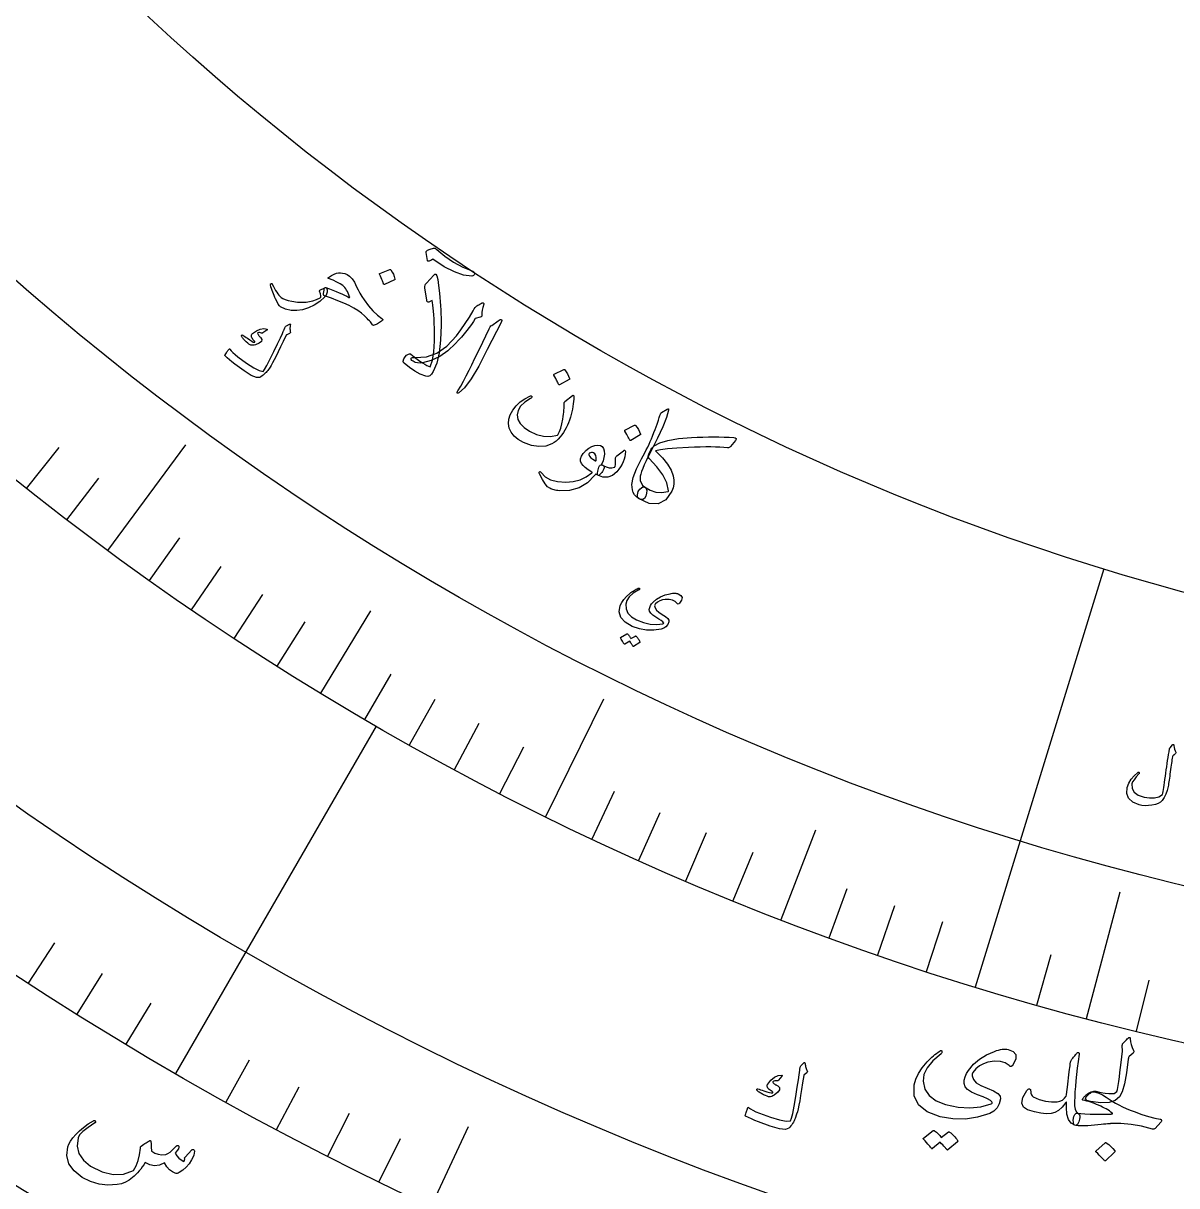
# Model space of a CAD drawing. Header units: millimetres. Extents: x -62 to 62, y -62 to 70.
# Drawn here: x -30.65 to -11.04, y -50.5 to -30.73 of the extents above; entities that cross this region are included whole.
import ezdxf

# ---------------------------------------------------------------- set-up
doc = ezdxf.new("R2010")
doc.units = ezdxf.units.MM
for name, color, linetype in [('CUT_OUTER', 1, 'Continuous'), ('ENGRAVE', 7, 'Continuous'), ('ENGRAVE_FINE', 8, 'Continuous'), ('TEXT', 5, 'Continuous')]:
    doc.layers.add(name, color=color, linetype=linetype)

msp = doc.modelspace()

# ---------------------------------------------------------------- linework, layer by layer
at = {"layer": 'CUT_OUTER'}
msp.add_arc((0.0001, -0.0001), 61.9999, 178.792518, 0.351695, dxfattribs=at)
at = {"layer": 'ENGRAVE'}
for points in [[(-29.2104, -39.7021), (-27.8877, -37.9042)], [(-14.4625, -47.1205), (-12.2795, -40.008)], [(-25.5925, -42.1251), (-24.7427, -40.7263)], [(-21.7685, -44.2226), (-20.7828, -42.22)], [(-28.055, -48.5927), (-24.645, -42.6864)], [(-17.7683, -45.976), (-17.1782, -44.4492)], [(-12.5748, -47.659), (-12.0054, -45.5008)], [(-23.7131, -50.8529), (-23.079, -49.4931)]]:
    msp.add_lwpolyline(points, dxfattribs=at)
for radius in [60.76, 60.76, 59.1325, 56.11, 56.11, 53.723, 49.29, 49.29, 46.686, 41.85, 41.85]:
    msp.add_circle((0, 0), radius, dxfattribs=at)
at = {"layer": 'ENGRAVE_FINE'}
for points in [[(-30.5936, -38.6463), (-30.0394, -37.9463)], [(-29.9068, -39.1802), (-29.3651, -38.4705)], [(-28.5047, -40.2118), (-27.9884, -39.4834)], [(-27.7898, -40.7091), (-27.2865, -39.9717)], [(-27.066, -41.1939), (-26.5758, -40.4477)], [(-26.3335, -41.6659), (-25.8565, -40.9112)], [(-24.8433, -42.5713), (-24.3933, -41.8002)], [(-24.086, -43.0043), (-23.6497, -42.2253)], [(-23.321, -43.4239), (-22.8986, -42.6374)], [(-22.5484, -43.8301), (-22.14, -43.0362)], [(-20.9816, -44.6013), (-20.6015, -43.7934)], [(-20.1878, -44.9662), (-19.8222, -44.1517)], [(-19.3875, -45.317), (-19.0364, -44.4961)], [(-18.5809, -45.6536), (-18.2444, -44.8267)], [(-16.9499, -46.284), (-16.6428, -45.4456)], [(-16.1259, -46.5775), (-15.8338, -45.7338)], [(-15.2967, -46.8563), (-15.0196, -46.0076)], [(-30.5597, -47.0578), (-30.114, -46.3714)], [(-13.4193, -47.4281), (-13.1762, -46.5691)], [(-29.7338, -47.584), (-29.3001, -46.8899)], [(-11.7263, -47.8748), (-11.5139, -47.0077)], [(-28.8988, -48.0957), (-28.4773, -47.3942)], [(-27.2027, -49.0749), (-26.8059, -48.3591)], [(-26.342, -49.5422), (-25.9578, -48.8196)], [(-25.4734, -49.9944), (-25.1019, -49.2652)], [(-24.597, -50.4313), (-24.2382, -49.6958)]]:
    msp.add_lwpolyline(points, dxfattribs=at)
at = {"layer": 'TEXT'}
for points in [[(-23.0068, -34.9526), (-22.9919, -34.9603), (-22.9823, -34.9706), (-22.9779, -34.9833), (-22.9788, -34.9986), (-22.9843, -35.0131), (-22.9934, -35.0236), (-23.0063, -35.03), (-23.0229, -35.0325), (-23.1636, -35.0156), (-23.3213, -34.9627), (-23.4958, -34.8734), (-23.6866, -34.7474), (-23.7048, -34.7579), (-23.7218, -34.7666), (-23.7377, -34.7736), (-23.7524, -34.7788), (-23.7637, -34.7813), (-23.7722, -34.7806), (-23.7778, -34.7767), (-23.7807, -34.7696), (-23.8028, -34.6323), (-23.7982, -34.6137), (-23.7753, -34.5951), (-23.7342, -34.5762), (-23.6748, -34.5571), (-23.6617, -34.5565), (-23.6484, -34.5599), (-23.6347, -34.5673), (-23.6207, -34.5788), (-23.4833, -34.6975), (-23.335, -34.7994), (-23.1761, -34.8845), (-23.0068, -34.9526)], [(-24.5448, -35.7862), (-24.5607, -35.7993), (-24.5771, -35.8118), (-24.594, -35.8236), (-24.6113, -35.8348), (-24.6293, -35.8451), (-24.6478, -35.8543), (-24.6669, -35.8625), (-24.6865, -35.8697), (-24.6934, -35.8712), (-24.6997, -35.8702), (-24.7056, -35.8667), (-24.711, -35.8605), (-24.7219, -35.8465), (-24.7347, -35.8308), (-24.7492, -35.8136), (-24.7656, -35.7948), (-24.7838, -35.7746), (-24.8042, -35.7533), (-24.8266, -35.7309), (-24.8511, -35.7073), (-24.9011, -35.6635), (-24.961, -35.6203), (-25.0308, -35.5777), (-25.1106, -35.5356), (-25.2002, -35.4938), (-25.2999, -35.452), (-25.4096, -35.4102), (-25.5293, -35.3682), (-25.5388, -35.3624), (-25.5441, -35.349), (-25.5452, -35.328), (-25.5421, -35.2993), (-25.5368, -35.2719), (-25.5321, -35.2514), (-25.528, -35.2381), (-25.5244, -35.2318), (-25.5197, -35.2293), (-25.5152, -35.2281), (-25.5109, -35.2279), (-25.5068, -35.229), (-25.4451, -35.2524), (-25.387, -35.275), (-25.3323, -35.2967), (-25.2812, -35.3176), (-25.2337, -35.3379), (-25.1901, -35.3579), (-25.1502, -35.3775), (-25.1141, -35.3967), (-25.1064, -35.3999), (-25.1016, -35.3991), (-25.0998, -35.3943), (-25.101, -35.3855), (-25.1124, -35.3531), (-25.1247, -35.3232), (-25.1379, -35.2957), (-25.152, -35.2706), (-25.1671, -35.2478), (-25.1833, -35.2272), (-25.2006, -35.209), (-25.2191, -35.1929), (-25.2619, -35.1636), (-25.3163, -35.1341), (-25.3821, -35.1042), (-25.4594, -35.074), (-25.4627, -35.0735), (-25.4653, -35.0723), (-25.467, -35.0704), (-25.4679, -35.0678), (-25.4679, -35.065), (-25.4672, -35.0625), (-25.4657, -35.0602), (-25.4634, -35.0581), (-25.4101, -35.0254), (-25.3635, -35.0008), (-25.3235, -34.9844), (-25.2901, -34.9762), (-25.2589, -34.9758), (-25.2241, -34.9811), (-25.1858, -34.9922), (-25.1439, -35.0091), (-25.1011, -35.0367), (-25.0603, -35.0799), (-25.0213, -35.1388), (-24.9841, -35.2135), (-24.9578, -35.2696), (-24.9278, -35.326), (-24.894, -35.3827), (-24.8565, -35.4397), (-24.7819, -35.5378), (-24.7062, -35.6232), (-24.6296, -35.6959), (-24.552, -35.7558), (-24.5425, -35.7639), (-24.5381, -35.7717), (-24.5389, -35.7791), (-24.5448, -35.7862)], [(-24.4175, -34.9216), (-24.4139, -34.9209), (-24.41, -34.9217), (-24.4059, -34.9239), (-24.4016, -34.9276), (-24.3781, -34.9641), (-24.3586, -35.0023), (-24.3431, -35.0422), (-24.3315, -35.0838), (-24.3313, -35.0891), (-24.3325, -35.0934), (-24.3352, -35.0966), (-24.3394, -35.0988), (-24.5105, -35.1742), (-24.5157, -35.1753), (-24.52, -35.1734), (-24.5236, -35.1685), (-24.5263, -35.1606), (-24.5287, -35.1538), (-24.5327, -35.1434), (-24.5382, -35.1293), (-24.5453, -35.1116), (-24.5541, -35.09), (-24.5649, -35.0645), (-24.5776, -35.035), (-24.5923, -35.0016), (-24.5939, -34.9967), (-24.5938, -34.9929), (-24.592, -34.9903), (-24.5885, -34.9889)], [(-25.5214, -35.2313), (-25.511, -35.229), (-25.5022, -35.2316), (-25.495, -35.2393), (-25.4895, -35.2519), (-25.485, -35.2692), (-25.483, -35.287), (-25.4836, -35.3052), (-25.4868, -35.3238), (-25.4919, -35.3412), (-25.4996, -35.3578), (-25.51, -35.3735), (-25.5229, -35.3883), (-25.6103, -35.4646), (-25.7023, -35.5262), (-25.7989, -35.5731), (-25.9002, -35.6051), (-26.0014, -35.6205), (-26.0978, -35.6175), (-26.1892, -35.5962), (-26.2755, -35.5565), (-26.2934, -35.5408), (-26.3135, -35.5133), (-26.3359, -35.474), (-26.3604, -35.423), (-26.3728, -35.3949), (-26.3847, -35.3662), (-26.3962, -35.3368), (-26.4071, -35.3069), (-26.4177, -35.2765), (-26.4282, -35.2459), (-26.4384, -35.215), (-26.4484, -35.184), (-26.4497, -35.1773), (-26.4484, -35.1716), (-26.4445, -35.1668), (-26.438, -35.163), (-26.4307, -35.1611), (-26.4245, -35.1619), (-26.4194, -35.1656), (-26.4154, -35.172), (-26.3966, -35.211), (-26.3779, -35.2468), (-26.3593, -35.2795), (-26.3409, -35.3092), (-26.3224, -35.3359), (-26.3037, -35.3598), (-26.2847, -35.3809), (-26.2655, -35.3992), (-26.2368, -35.4171), (-26.1972, -35.4335), (-26.1469, -35.4483), (-26.0859, -35.4615), (-26.0527, -35.4674), (-26.0203, -35.4722), (-25.9888, -35.4758), (-25.9582, -35.4783), (-25.9283, -35.4796), (-25.8991, -35.4796), (-25.8706, -35.4782), (-25.8428, -35.4755), (-25.7861, -35.4664), (-25.7275, -35.4515), (-25.6671, -35.4308), (-25.6049, -35.4042), (-25.5918, -35.3905), (-25.5891, -35.3671), (-25.5966, -35.3339), (-25.6143, -35.2911), (-25.6165, -35.2853), (-25.6164, -35.2805), (-25.6141, -35.2766), (-25.6096, -35.2738)], [(-24.0632, -36.3614), (-24.0061, -36.4067), (-23.9535, -36.4466), (-23.9056, -36.4809), (-23.8623, -36.5098), (-23.8236, -36.5334), (-23.7895, -36.552), (-23.76, -36.5654), (-23.7351, -36.5739), (-23.6957, -36.4646), (-23.6705, -36.319), (-23.6591, -36.1374), (-23.661, -35.9198), (-23.6639, -35.8382), (-23.6672, -35.7631), (-23.671, -35.6945), (-23.6751, -35.6322), (-23.6797, -35.5766), (-23.685, -35.5276), (-23.6909, -35.4852), (-23.6975, -35.4495), (-23.7537, -35.4776), (-23.7683, -35.4757), (-23.7792, -35.4693), (-23.7866, -35.4584), (-23.7902, -35.443), (-23.8216, -35.2345), (-23.8221, -35.2118), (-23.818, -35.1906), (-23.8094, -35.171), (-23.7961, -35.1528), (-23.67, -35.0176), (-23.6605, -35.0084), (-23.6521, -35.0031), (-23.6447, -35.0014), (-23.6382, -35.0036), (-23.6206, -35.0318), (-23.6042, -35.0942), (-23.5891, -35.1908), (-23.575, -35.3217), (-23.5681, -35.3953), (-23.5622, -35.4674), (-23.5571, -35.5381), (-23.553, -35.6074), (-23.5498, -35.6752), (-23.5475, -35.7415), (-23.5462, -35.8064), (-23.5459, -35.8698), (-23.5547, -36.122), (-23.5797, -36.3374), (-23.6215, -36.5157), (-23.6805, -36.6568), (-23.7103, -36.7002), (-23.7411, -36.7282), (-23.7731, -36.7408), (-23.8062, -36.738), (-23.9017, -36.6995), (-23.995, -36.6488), (-24.0862, -36.5862), (-24.1752, -36.5114), (-24.1831, -36.5041), (-24.1885, -36.4969), (-24.1914, -36.4898), (-24.1918, -36.4827), (-24.1792, -36.439), (-24.1593, -36.4041), (-24.1324, -36.378), (-24.0983, -36.3608), (-24.086, -36.3571), (-24.0761, -36.356), (-24.0685, -36.3574), (-24.0632, -36.3614)], [(-23.8618, -36.5089), (-23.9047, -36.514), (-23.9459, -36.511), (-23.9853, -36.5), (-24.023, -36.481), (-24.0424, -36.4667), (-24.0546, -36.4539), (-24.0596, -36.4427), (-24.0574, -36.4332), (-24.0482, -36.4251), (-24.0335, -36.42), (-24.0132, -36.418), (-23.9873, -36.419), (-23.7972, -36.4073), (-23.6171, -36.3419), (-23.447, -36.2231), (-23.2868, -36.0511), (-23.2086, -35.948), (-23.1352, -35.8421), (-23.0665, -35.7336), (-23.0024, -35.6223), (-22.9839, -35.59), (-22.9675, -35.5654), (-22.9534, -35.5485), (-22.9414, -35.5392), (-22.9222, -35.529), (-22.9053, -35.52), (-22.8905, -35.512), (-22.878, -35.5051), (-22.8676, -35.4993), (-22.8592, -35.4947), (-22.8528, -35.4914), (-22.8483, -35.4892), (-22.8411, -35.4875), (-22.8349, -35.4873), (-22.8297, -35.4886), (-22.8255, -35.4915), (-22.8214, -35.497), (-22.8191, -35.5024), (-22.8185, -35.5076), (-22.8196, -35.5127), (-22.8367, -35.5677), (-22.848, -35.6137), (-22.8534, -35.6506), (-22.8529, -35.6784), (-22.852, -35.6987), (-22.8571, -35.7144), (-22.8681, -35.7258), (-22.8852, -35.7326), (-22.9666, -35.7528), (-22.9981, -35.8037), (-23.0328, -35.8553), (-23.0704, -35.9076), (-23.1112, -35.9606), (-23.155, -36.0145), (-23.2017, -36.0694), (-23.2515, -36.1253), (-23.3044, -36.1822), (-23.4346, -36.3032), (-23.5709, -36.3981), (-23.7133, -36.4667), (-23.8618, -36.5089)], [(-22.5777, -35.7962), (-22.5404, -35.7738), (-22.5198, -35.7706), (-22.5158, -35.7867), (-22.5286, -35.8221), (-22.7621, -36.2831), (-22.9056, -36.5658), (-23.0341, -36.783), (-23.1478, -36.9344), (-23.2469, -37.0201), (-23.2583, -37.025), (-23.2665, -37.0264), (-23.2715, -37.0241), (-23.2734, -37.0183), (-23.2732, -37.0111), (-23.2712, -37.003), (-23.2673, -36.9938), (-23.2615, -36.9836), (-23.2131, -36.9066), (-23.1653, -36.8227), (-23.1181, -36.7319), (-23.0715, -36.6342), (-23.0589, -36.609), (-23.0254, -36.5404), (-22.9711, -36.4285), (-22.8958, -36.2733), (-22.7312, -35.9277), (-22.7213, -35.9101), (-22.7105, -35.8949), (-22.6987, -35.8821), (-22.6861, -35.8717)], [(-26.1096, -35.8667), (-26.1122, -35.8833), (-26.114, -35.8996), (-26.1151, -35.9154), (-26.1155, -35.9308), (-26.115, -35.9458), (-26.1136, -35.9605), (-26.1114, -35.9748), (-26.1083, -35.9888), (-26.108, -35.9955), (-26.1106, -36.0014), (-26.1159, -36.0063), (-26.1239, -36.0103), (-26.1686, -36.0297), (-26.1733, -36.032), (-26.1769, -36.0341), (-26.1796, -36.036), (-26.1813, -36.0378), (-26.2297, -36.143), (-26.2738, -36.2377), (-26.3139, -36.3219), (-26.35, -36.3954), (-26.3819, -36.4583), (-26.4099, -36.5104), (-26.4339, -36.5516), (-26.4539, -36.582), (-26.4941, -36.6376), (-26.5079, -36.6545), (-26.5225, -36.6708), (-26.5381, -36.6866), (-26.5545, -36.7019), (-26.5719, -36.7166), (-26.5904, -36.7306), (-26.6099, -36.7439), (-26.6305, -36.7566), (-26.6843, -36.7586), (-26.7731, -36.7218), (-26.8967, -36.646), (-27.0547, -36.5309), (-27.1025, -36.4929), (-27.1458, -36.4563), (-27.1845, -36.4214), (-27.2186, -36.388), (-27.221, -36.3839), (-27.2218, -36.3799), (-27.2211, -36.376), (-27.2189, -36.372), (-27.2071, -36.3541), (-27.1962, -36.3379), (-27.1863, -36.3233), (-27.1773, -36.3105), (-27.1691, -36.2992), (-27.1617, -36.2894), (-27.155, -36.2809), (-27.1491, -36.2739), (-27.1455, -36.2702), (-27.1423, -36.269), (-27.1394, -36.2703), (-27.137, -36.2742), (-27.1166, -36.3018), (-27.0871, -36.3329), (-27.0483, -36.3675), (-27.0004, -36.4057), (-26.8532, -36.5143), (-26.7326, -36.5919), (-26.639, -36.6388), (-26.5726, -36.6551), (-26.5476, -36.6206), (-26.5092, -36.5528), (-26.4572, -36.4518), (-26.3915, -36.3177), (-26.3266, -36.1828), (-26.2778, -36.0806), (-26.2451, -36.011), (-26.2287, -35.9739), (-26.2244, -35.9636), (-26.2205, -35.9539), (-26.2168, -35.9449), (-26.2134, -35.9366), (-26.2103, -35.929), (-26.2075, -35.9222), (-26.2052, -35.9162), (-26.2032, -35.911), (-26.1983, -35.9002), (-26.1921, -35.891), (-26.1844, -35.8835), (-26.1754, -35.8776), (-26.123, -35.85), (-26.1191, -35.8484), (-26.1159, -35.8478), (-26.1132, -35.8484), (-26.1111, -35.85), (-26.1095, -35.8534), (-26.1088, -35.8573), (-26.1088, -35.8617), (-26.1096, -35.8667)], [(-26.5053, -35.9378), (-26.5034, -35.9396), (-26.5022, -35.9418), (-26.5017, -35.9443), (-26.5019, -35.9472), (-26.5028, -35.9493), (-26.5041, -35.9513), (-26.5057, -35.9532), (-26.5077, -35.9551), (-26.5752, -35.9975), (-26.5825, -36.0015), (-26.5889, -36.0039), (-26.5945, -36.0048), (-26.5991, -36.0042), (-26.6161, -35.9979), (-26.6319, -35.9943), (-26.6465, -35.9936), (-26.6601, -35.9957), (-26.6646, -35.9986), (-26.6657, -36.0045), (-26.6635, -36.0134), (-26.6578, -36.0253), (-26.6531, -36.0321), (-26.6482, -36.0389), (-26.6429, -36.0457), (-26.6374, -36.0525), (-26.6314, -36.0594), (-26.625, -36.0665), (-26.6181, -36.0736), (-26.6108, -36.0808), (-26.5912, -36.1137), (-26.6001, -36.1448), (-26.6376, -36.1743), (-26.7036, -36.202), (-26.7267, -36.2077), (-26.7471, -36.2104), (-26.7648, -36.21), (-26.7798, -36.2066), (-26.7942, -36.2), (-26.8122, -36.1883), (-26.8339, -36.1715), (-26.8591, -36.1496), (-26.8718, -36.1381), (-26.8834, -36.1267), (-26.894, -36.1155), (-26.9036, -36.1043), (-26.9124, -36.0934), (-26.9204, -36.083), (-26.9277, -36.0732), (-26.9344, -36.0639), (-26.9375, -36.0568), (-26.9388, -36.0505), (-26.9382, -36.045), (-26.9358, -36.0401), (-26.9318, -36.0362), (-26.9273, -36.0346), (-26.9224, -36.0353), (-26.917, -36.0384), (-26.9007, -36.0489), (-26.8824, -36.0612), (-26.862, -36.0751), (-26.8397, -36.0908), (-26.798, -36.1199), (-26.7643, -36.1411), (-26.7386, -36.1543), (-26.7209, -36.1597), (-26.7181, -36.1597), (-26.7158, -36.1587), (-26.714, -36.1566), (-26.7128, -36.1535), (-26.7126, -36.1511), (-26.7133, -36.1483), (-26.715, -36.145), (-26.7176, -36.1412), (-26.7442, -36.1093), (-26.7549, -36.0953), (-26.7627, -36.0817), (-26.7678, -36.0683), (-26.77, -36.0553), (-26.7701, -36.0419), (-26.7674, -36.0302), (-26.7618, -36.0202), (-26.7533, -36.0119), (-26.6858, -35.9635), (-26.622, -35.935), (-26.5618, -35.9264), (-26.5053, -35.9378)], [(-21.4622, -36.622), (-21.4587, -36.621), (-21.4548, -36.6215), (-21.4505, -36.6234), (-21.4459, -36.6267), (-21.4197, -36.6612), (-21.3974, -36.6976), (-21.3788, -36.7361), (-21.3641, -36.7765), (-21.3634, -36.7818), (-21.3643, -36.7861), (-21.3667, -36.7896), (-21.3707, -36.7921), (-21.5349, -36.8812), (-21.54, -36.8826), (-21.5445, -36.8811), (-21.5484, -36.8765), (-21.5518, -36.8689), (-21.5547, -36.8623), (-21.5594, -36.8523), (-21.566, -36.8387), (-21.5744, -36.8216), (-21.5849, -36.8008), (-21.5976, -36.7763), (-21.6126, -36.748), (-21.6298, -36.716), (-21.6317, -36.7112), (-21.6319, -36.7074), (-21.6303, -36.7047), (-21.6269, -36.703)], [(-21.2899, -37.0861), (-21.2925, -37.1255), (-21.2963, -37.166), (-21.3013, -37.2076), (-21.3074, -37.2503), (-21.3152, -37.2943), (-21.3249, -37.3395), (-21.3365, -37.3861), (-21.35, -37.434), (-21.3648, -37.4809), (-21.3815, -37.5263), (-21.4001, -37.5702), (-21.4204, -37.6126), (-21.4427, -37.6536), (-21.467, -37.6933), (-21.4933, -37.7318), (-21.5216, -37.7689), (-21.5545, -37.806), (-21.5889, -37.8381), (-21.6247, -37.8651), (-21.6619, -37.8871), (-21.7676, -37.925), (-21.8835, -37.9336), (-22.0093, -37.9128), (-22.1449, -37.8625), (-22.235, -37.8125), (-22.306, -37.755), (-22.3577, -37.6901), (-22.3901, -37.6178), (-22.4019, -37.5427), (-22.3955, -37.4667), (-22.3709, -37.3899), (-22.3283, -37.3123), (-22.27, -37.238), (-22.202, -37.1737), (-22.1246, -37.1194), (-22.0377, -37.0749), (-22.0258, -37.0709), (-22.0163, -37.0705), (-22.0091, -37.0735), (-22.0043, -37.08), (-22.0017, -37.0892), (-22.0047, -37.0981), (-22.0133, -37.1067), (-22.0275, -37.1151), (-22.1253, -37.1781), (-22.1954, -37.2456), (-22.2377, -37.3177), (-22.2522, -37.3944), (-22.2399, -37.4701), (-22.2015, -37.5417), (-22.1368, -37.6091), (-22.0458, -37.6722), (-21.9241, -37.7282), (-21.8039, -37.7576), (-21.6855, -37.7606), (-21.5689, -37.7371), (-21.5659, -37.7356), (-21.5627, -37.7327), (-21.5594, -37.7284), (-21.5558, -37.7227), (-21.5324, -37.6755), (-21.5116, -37.6168), (-21.4936, -37.5465), (-21.4783, -37.4647), (-21.472, -37.4227), (-21.4665, -37.3833), (-21.462, -37.3467), (-21.4584, -37.3126), (-21.4559, -37.2813), (-21.4546, -37.2527), (-21.4546, -37.2269), (-21.4559, -37.2038), (-21.456, -37.1921), (-21.4543, -37.1823), (-21.4507, -37.1745), (-21.4452, -37.1687), (-21.3137, -37.0652), (-21.3041, -37.0602), (-21.297, -37.0621), (-21.2922, -37.0707), (-21.2899, -37.0861)], [(-20.0866, -38.6199), (-20.0631, -38.6466), (-20.0525, -38.6813), (-20.0547, -38.7243), (-20.0697, -38.7753), (-20.0902, -38.8136), (-20.1168, -38.8331), (-20.1495, -38.8337), (-20.1883, -38.8155), (-20.2264, -38.7856), (-20.257, -38.7513), (-20.2802, -38.7125), (-20.2959, -38.6692), (-20.3036, -38.5773), (-20.28, -38.4587), (-20.2252, -38.3135), (-20.1394, -38.1417), (-20.1117, -38.0905), (-20.0851, -38.0401), (-20.0599, -37.9902), (-20.0358, -37.9411), (-20.0131, -37.8928), (-19.9917, -37.8454), (-19.9717, -37.7989), (-19.953, -37.7533), (-19.9302, -37.695), (-19.9097, -37.642), (-19.8915, -37.5943), (-19.8757, -37.5519), (-19.8624, -37.515), (-19.8516, -37.4839), (-19.8435, -37.4585), (-19.8379, -37.4388), (-19.8288, -37.4059), (-19.8194, -37.3809), (-19.8099, -37.3637), (-19.8001, -37.3543), (-19.7025, -37.2967), (-19.6902, -37.2918), (-19.6826, -37.2929), (-19.6795, -37.2999), (-19.6809, -37.3128), (-19.7179, -37.437), (-19.7806, -37.5955), (-19.869, -37.7883), (-19.9832, -38.0152), (-20.0254, -38.099), (-20.0622, -38.175), (-20.0934, -38.243), (-20.1191, -38.3031), (-20.1393, -38.3552), (-20.1538, -38.3991), (-20.1627, -38.4348), (-20.1659, -38.4624), (-20.1623, -38.5071), (-20.1479, -38.5482), (-20.1226, -38.5858), (-20.0866, -38.6199)], [(-20.2598, -37.5681), (-20.2563, -37.567), (-20.2524, -37.5673), (-20.248, -37.5691), (-20.2433, -37.5722), (-20.2157, -37.6058), (-20.1919, -37.6416), (-20.1718, -37.6794), (-20.1555, -37.7194), (-20.1546, -37.7247), (-20.1553, -37.729), (-20.1576, -37.7326), (-20.1616, -37.7352), (-20.323, -37.8298), (-20.328, -37.8314), (-20.3326, -37.83), (-20.3367, -37.8256), (-20.3403, -37.8181), (-20.3435, -37.8116), (-20.3486, -37.8017), (-20.3557, -37.7883), (-20.3648, -37.7715), (-20.3761, -37.7511), (-20.3898, -37.727), (-20.4059, -37.6992), (-20.4244, -37.6677), (-20.4266, -37.6629), (-20.4269, -37.6592), (-20.4254, -37.6564), (-20.4221, -37.6546)], [(-20.9331, -38.419), (-21.0596, -38.5469), (-21.2026, -38.6336), (-21.3623, -38.6789), (-21.5384, -38.6825), (-21.5614, -38.68), (-21.5838, -38.6768), (-21.6054, -38.6729), (-21.6264, -38.6683), (-21.6465, -38.663), (-21.6655, -38.6569), (-21.6835, -38.6501), (-21.7005, -38.6424), (-21.7376, -38.6142), (-21.7793, -38.5637), (-21.8256, -38.4909), (-21.8763, -38.3958), (-21.8807, -38.3838), (-21.8817, -38.374), (-21.8794, -38.3664), (-21.8737, -38.361), (-21.8665, -38.3585), (-21.8593, -38.3595), (-21.8524, -38.3641), (-21.8456, -38.3722), (-21.7782, -38.445), (-21.6858, -38.4971), (-21.5684, -38.5282), (-21.4263, -38.5382), (-21.3003, -38.5278), (-21.1844, -38.4974), (-21.0786, -38.4473), (-20.9829, -38.3774), (-20.9814, -38.3739), (-20.981, -38.3707), (-20.9817, -38.3678), (-20.9834, -38.3652), (-21.0454, -38.3264), (-21.0957, -38.2891), (-21.1345, -38.2534), (-21.1617, -38.2191), (-21.1764, -38.1813), (-21.1761, -38.1403), (-21.1607, -38.0963), (-21.1303, -38.0492), (-21.1257, -38.0433), (-21.1207, -38.0374), (-21.1155, -38.0315), (-21.11, -38.0257), (-21.1041, -38.0197), (-21.0978, -38.0135), (-21.0911, -38.0071), (-21.084, -38.0005), (-21.0333, -37.96), (-20.983, -37.931), (-20.9331, -37.9134), (-20.8836, -37.9073), (-20.8397, -37.9132), (-20.8066, -37.9316), (-20.7844, -37.9627), (-20.7728, -38.0064), (-20.7709, -38.0595), (-20.7782, -38.116), (-20.7947, -38.1757), (-20.8205, -38.2388), (-20.8168, -38.2407), (-20.8132, -38.2424), (-20.8096, -38.244), (-20.8061, -38.2454), (-20.8026, -38.2468), (-20.799, -38.2484), (-20.7954, -38.2501), (-20.7917, -38.252), (-20.7806, -38.2615), (-20.7752, -38.2747), (-20.7755, -38.2918), (-20.7814, -38.3126), (-20.7907, -38.334), (-20.8022, -38.3545), (-20.816, -38.374), (-20.832, -38.3927), (-20.848, -38.408), (-20.8618, -38.4177), (-20.8735, -38.4217), (-20.883, -38.42), (-20.9183, -38.4007), (-20.9204, -38.4039), (-20.9235, -38.408), (-20.9278, -38.4131), (-20.9331, -38.419)], [(-19.8999, -38.0043), (-19.7863, -38.1214), (-19.6988, -38.2312), (-19.6378, -38.3338), (-19.6034, -38.4294), (-19.5915, -38.5047), (-19.5906, -38.5738), (-19.6008, -38.6366), (-19.6223, -38.6931), (-19.7272, -38.8378), (-19.8569, -38.9065), (-20.0114, -38.8989), (-20.1902, -38.8145), (-20.201, -38.8048), (-20.2079, -38.7911), (-20.211, -38.7735), (-20.2102, -38.752), (-20.2048, -38.7236), (-20.196, -38.6984), (-20.1838, -38.6765), (-20.1682, -38.6578), (-20.142, -38.6336), (-20.12, -38.619), (-20.1022, -38.6141), (-20.0884, -38.6189), (-19.9948, -38.6747), (-19.8979, -38.7062), (-19.7978, -38.7134), (-19.6947, -38.6963), (-19.6878, -38.6941), (-19.6832, -38.691), (-19.6807, -38.6871), (-19.6805, -38.6823), (-19.7116, -38.5486), (-19.7774, -38.4134), (-19.8776, -38.2764), (-20.0121, -38.1375), (-20.0242, -38.1192), (-20.0263, -38.0939), (-20.0186, -38.0616), (-20.0011, -38.0224), (-19.9822, -37.9894), (-19.963, -37.9611), (-19.9432, -37.9375), (-19.923, -37.9186), (-19.83, -37.867), (-19.6933, -37.8267), (-19.5131, -37.7974), (-19.2898, -37.7784), (-19.1925, -37.7738), (-19.0972, -37.7705), (-19.0042, -37.7685), (-18.9132, -37.7677), (-18.8243, -37.7681), (-18.7375, -37.7699), (-18.6528, -37.7729), (-18.5701, -37.7773), (-18.5458, -37.7828), (-18.5335, -37.7929), (-18.5331, -37.8077), (-18.5446, -37.8272), (-18.6304, -37.9325), (-18.6403, -37.9427), (-18.6514, -37.9497), (-18.6638, -37.9534), (-18.6775, -37.9538), (-18.7402, -37.9484), (-18.8088, -37.9443), (-18.8833, -37.9414), (-18.9637, -37.9396), (-19.0499, -37.9392), (-19.1419, -37.9403), (-19.2397, -37.9428), (-19.3433, -37.9468), (-19.5388, -37.9567), (-19.6968, -37.9693), (-19.8172, -37.985), (-19.8999, -38.0043)], [(-20.9094, -38.1639), (-20.9103, -38.1195), (-20.9185, -38.0841), (-20.9339, -38.0575), (-20.9565, -38.0398), (-20.9736, -38.0355), (-20.9902, -38.0344), (-21.0066, -38.0364), (-21.0225, -38.0417), (-21.0289, -38.0457), (-21.0328, -38.0516), (-21.0342, -38.0596), (-21.0331, -38.0695), (-21.0232, -38.0966), (-21.0019, -38.1232), (-20.9691, -38.1492), (-20.9249, -38.1746), (-20.9197, -38.1762), (-20.9154, -38.175), (-20.912, -38.1709), (-20.9094, -38.1639)], [(-20.5625, -38.0896), (-20.4491, -38.0028), (-20.4348, -37.9943), (-20.4243, -37.9941), (-20.4177, -38.0023), (-20.415, -38.0188), (-20.4172, -38.0627), (-20.4238, -38.1061), (-20.435, -38.149), (-20.4506, -38.1915), (-20.4709, -38.2337), (-20.4963, -38.2757), (-20.5266, -38.3176), (-20.562, -38.3593), (-20.6354, -38.4222), (-20.7137, -38.4531), (-20.7969, -38.452), (-20.8848, -38.4189), (-20.891, -38.4079), (-20.8911, -38.385), (-20.885, -38.3503), (-20.8727, -38.3036), (-20.8636, -38.28), (-20.8531, -38.2623), (-20.8413, -38.2503), (-20.8282, -38.2441), (-20.8201, -38.2435), (-20.8117, -38.2447), (-20.8032, -38.2479), (-20.7946, -38.2529), (-20.7423, -38.2791), (-20.6921, -38.2929), (-20.6438, -38.2942), (-20.5975, -38.283), (-20.595, -38.2816), (-20.593, -38.2789), (-20.5915, -38.2751), (-20.5906, -38.2701), (-20.5838, -38.24), (-20.5803, -38.2077), (-20.5799, -38.173), (-20.5828, -38.1359), (-20.5829, -38.1224), (-20.5796, -38.1102), (-20.5728, -38.0992), (-20.5625, -38.0896)], [(-19.5356, -40.5996), (-19.5697, -40.5664), (-19.6148, -40.5439), (-19.671, -40.5322), (-19.7382, -40.5311), (-19.7848, -40.5386), (-19.828, -40.5535), (-19.8677, -40.576), (-19.9039, -40.606), (-19.9094, -40.6128), (-19.9135, -40.6208), (-19.9162, -40.6298), (-19.9174, -40.6399), (-19.9106, -40.6766), (-19.887, -40.7132), (-19.8465, -40.7499), (-19.7892, -40.7866), (-19.7322, -40.822), (-19.6942, -40.8547), (-19.675, -40.8846), (-19.6748, -40.9117), (-19.6958, -40.9584), (-19.7246, -40.995), (-19.7614, -41.0216), (-19.8061, -41.0381), (-19.9317, -41.0563), (-20.0555, -41.0543), (-20.1774, -41.0321), (-20.2971, -40.9897), (-20.4163, -40.9199), (-20.4901, -40.8372), (-20.5185, -40.7418), (-20.5017, -40.6339), (-20.4777, -40.5821), (-20.4424, -40.5305), (-20.3958, -40.4791), (-20.3381, -40.4279), (-20.3202, -40.4145), (-20.3024, -40.4019), (-20.2848, -40.39), (-20.2672, -40.3789), (-20.2496, -40.3685), (-20.2318, -40.3587), (-20.2139, -40.3495), (-20.1958, -40.3411), (-20.187, -40.3382), (-20.1805, -40.3386), (-20.1764, -40.342), (-20.1746, -40.3486), (-20.1751, -40.3553), (-20.1774, -40.3612), (-20.1814, -40.3663), (-20.1871, -40.3705), (-20.2801, -40.4276), (-20.3482, -40.4871), (-20.3912, -40.5489), (-20.4092, -40.6131), (-20.4031, -40.6933), (-20.3705, -40.764), (-20.3113, -40.8252), (-20.2255, -40.8768), (-20.1064, -40.9243), (-19.9916, -40.9516), (-19.8813, -40.9586), (-19.7755, -40.9456), (-19.7685, -40.9435), (-19.7646, -40.94), (-19.7637, -40.935), (-19.7657, -40.9285), (-19.7788, -40.9121), (-19.805, -40.8909), (-19.8442, -40.8649), (-19.8966, -40.8339), (-19.9487, -40.8001), (-19.9847, -40.7667), (-20.0046, -40.7338), (-20.0085, -40.7012), (-20.0017, -40.6686), (-19.9888, -40.6372), (-19.9698, -40.607), (-19.9449, -40.5781), (-19.8848, -40.5266), (-19.8165, -40.4855), (-19.7401, -40.4548), (-19.6554, -40.4344), (-19.6337, -40.4304), (-19.6131, -40.4277), (-19.5938, -40.4264), (-19.5757, -40.4264), (-19.5589, -40.4276), (-19.5435, -40.4299), (-19.5293, -40.4334), (-19.5164, -40.4379), (-19.4708, -40.4654), (-19.4516, -40.5006), (-19.4589, -40.5434), (-19.4926, -40.5939), (-19.5054, -40.6057), (-19.5169, -40.6106), (-19.5269, -40.6086), (-19.5356, -40.5996)], [(-20.2435, -41.1535), (-20.2412, -41.1528), (-20.2385, -41.1529), (-20.2354, -41.154), (-20.2321, -41.156), (-20.2218, -41.1668), (-20.2122, -41.1779), (-20.2032, -41.1893), (-20.1948, -41.2009), (-20.1869, -41.2129), (-20.1797, -41.2254), (-20.1729, -41.2385), (-20.1667, -41.252), (-20.166, -41.2556), (-20.1665, -41.2588), (-20.1681, -41.2616), (-20.171, -41.264), (-20.2792, -41.3294), (-20.2815, -41.3299), (-20.284, -41.3287), (-20.2866, -41.3258), (-20.2895, -41.3213), (-20.2912, -41.3176), (-20.2941, -41.3122), (-20.2985, -41.305), (-20.3041, -41.2961), (-20.3112, -41.2854), (-20.3196, -41.2727), (-20.3295, -41.2581), (-20.3407, -41.2414), (-20.4259, -41.2915), (-20.4293, -41.2927), (-20.4324, -41.2918), (-20.4353, -41.2889), (-20.4381, -41.2839), (-20.4404, -41.2796), (-20.4442, -41.2731), (-20.4495, -41.2642), (-20.4562, -41.2531), (-20.4645, -41.2396), (-20.4746, -41.2236), (-20.4865, -41.2052), (-20.5001, -41.1844), (-20.5011, -41.1815), (-20.5011, -41.1792), (-20.4999, -41.1774), (-20.4976, -41.1762), (-20.3897, -41.1157), (-20.3873, -41.1149), (-20.3846, -41.1151), (-20.3816, -41.1162), (-20.3782, -41.1183), (-20.3693, -41.127), (-20.3609, -41.136), (-20.3531, -41.1455), (-20.3459, -41.1554), (-20.3392, -41.1656), (-20.333, -41.176), (-20.3274, -41.1866), (-20.3222, -41.1975)], [(-11.1166, -43.0032), (-11.1132, -42.9996), (-11.1094, -42.9974), (-11.1053, -42.9966), (-11.1008, -42.9971), (-11.0967, -42.999), (-11.0936, -43.0022), (-11.0916, -43.0068), (-11.0907, -43.0128), (-11.0863, -43.0471), (-11.0799, -43.0773), (-11.0716, -43.1036), (-11.0614, -43.1258), (-11.0587, -43.1336), (-11.0594, -43.1415), (-11.0635, -43.1497), (-11.0711, -43.158), (-11.0756, -43.1618), (-11.0798, -43.1655), (-11.0838, -43.1691), (-11.0877, -43.1726), (-11.0913, -43.1758), (-11.0946, -43.1787), (-11.0977, -43.1814), (-11.1005, -43.1837), (-11.1054, -43.1881), (-11.1095, -43.1937), (-11.1129, -43.2006), (-11.1155, -43.2088), (-11.1199, -43.2326), (-11.1244, -43.2587), (-11.1289, -43.287), (-11.1335, -43.3176), (-11.1382, -43.3504), (-11.1431, -43.3854), (-11.1481, -43.4227), (-11.1534, -43.4621), (-11.1581, -43.5016), (-11.1628, -43.5386), (-11.1675, -43.5733), (-11.1722, -43.6054), (-11.1768, -43.6353), (-11.1813, -43.6629), (-11.1857, -43.6883), (-11.19, -43.7114), (-11.2055, -43.7793), (-11.2273, -43.8417), (-11.2556, -43.8987), (-11.2903, -43.9502), (-11.3185, -43.9784), (-11.3568, -44.0014), (-11.4053, -44.0189), (-11.4638, -44.0311), (-11.5257, -44.0377), (-11.5824, -44.0388), (-11.6342, -44.0345), (-11.6809, -44.0247), (-11.7918, -43.9783), (-11.8626, -43.913), (-11.8931, -43.8292), (-11.8835, -43.7268), (-11.8578, -43.6555), (-11.8194, -43.5893), (-11.7682, -43.5282), (-11.7045, -43.4721), (-11.7, -43.4691), (-11.6957, -43.4676), (-11.6916, -43.4677), (-11.6879, -43.4693), (-11.6841, -43.4721), (-11.6814, -43.475), (-11.68, -43.4782), (-11.6796, -43.4817), (-11.68, -43.4866), (-11.6814, -43.491), (-11.6837, -43.495), (-11.687, -43.4985), (-11.7342, -43.5506), (-11.7694, -43.5963), (-11.7926, -43.6356), (-11.8038, -43.6686), (-11.8007, -43.7469), (-11.7654, -43.8105), (-11.6978, -43.8593), (-11.5979, -43.8932), (-11.5036, -43.9074), (-11.4197, -43.9048), (-11.3462, -43.8855), (-11.2832, -43.8494), (-11.2782, -43.8254), (-11.2729, -43.7973), (-11.2673, -43.765), (-11.2615, -43.7285), (-11.2554, -43.6877), (-11.2493, -43.6425), (-11.2429, -43.593), (-11.2364, -43.539), (-11.2291, -43.4835), (-11.2217, -43.429), (-11.2141, -43.3754), (-11.2064, -43.3227), (-11.1984, -43.271), (-11.1902, -43.2202), (-11.1817, -43.1704), (-11.1729, -43.1217), (-11.1663, -43.0742), (-11.1647, -43.069), (-11.1626, -43.0643), (-11.1602, -43.06), (-11.1574, -43.0563)], [(-12.052, -48.8661), (-12.0407, -48.7984), (-12.0295, -48.727), (-12.0185, -48.6519), (-12.0076, -48.573), (-11.9968, -48.4902), (-11.9863, -48.403), (-11.9761, -48.3114), (-11.9661, -48.2155), (-11.9697, -48.1141), (-11.9669, -48.1016), (-11.9625, -48.0901), (-11.9566, -48.0796), (-11.9492, -48.0701), (-11.9449, -48.0654), (-11.9389, -48.0592), (-11.9313, -48.0516), (-11.9219, -48.0426), (-11.911, -48.0319), (-11.8986, -48.0195), (-11.8846, -48.0054), (-11.8693, -47.9894), (-11.864, -47.9843), (-11.8582, -47.9811), (-11.8521, -47.9799), (-11.8455, -47.9806), (-11.8406, -47.983), (-11.8371, -47.9875), (-11.835, -47.9942), (-11.8343, -48.0029), (-11.83, -48.0523), (-11.8191, -48.1017), (-11.8016, -48.1511), (-11.7774, -48.2007), (-11.7716, -48.2144), (-11.7712, -48.2267), (-11.7761, -48.2378), (-11.7865, -48.2475), (-11.8505, -48.3029), (-11.8563, -48.3102), (-11.8614, -48.3204), (-11.8657, -48.3336), (-11.8692, -48.3497), (-11.8994, -48.5822), (-11.9339, -48.7664), (-11.9729, -48.9023), (-12.0166, -48.9899), (-12.0878, -49.0522), (-12.1933, -49.0867), (-12.333, -49.093), (-12.5069, -49.071), (-12.5685, -49.0515), (-12.5943, -49.024), (-12.5843, -48.9885), (-12.5384, -48.945), (-12.531, -48.9396), (-12.5238, -48.9343), (-12.5167, -48.9291), (-12.5098, -48.9241), (-12.5031, -48.9191), (-12.4966, -48.9142), (-12.4903, -48.9095), (-12.4841, -48.9048), (-12.4698, -48.8967), (-12.454, -48.8923), (-12.4367, -48.8916), (-12.4179, -48.8947), (-12.3348, -48.9129), (-12.2607, -48.9257), (-12.1957, -48.9331), (-12.1397, -48.9351), (-12.1069, -48.9311), (-12.0813, -48.9183), (-12.063, -48.8966), (-12.052, -48.8661)], [(-13.893, -48.459), (-13.9596, -48.4131), (-14.0415, -48.3883), (-14.1387, -48.3847), (-14.2515, -48.4019), (-14.3276, -48.4276), (-14.3957, -48.4648), (-14.456, -48.5136), (-14.5083, -48.574), (-14.5156, -48.5871), (-14.5202, -48.6015), (-14.5222, -48.6174), (-14.5214, -48.6347), (-14.4997, -48.6943), (-14.4496, -48.7492), (-14.3713, -48.7993), (-14.2647, -48.8445), (-14.159, -48.8878), (-14.0858, -48.9317), (-14.0451, -48.9764), (-14.037, -49.0219), (-14.0587, -49.106), (-14.0966, -49.1756), (-14.1507, -49.2306), (-14.2211, -49.2711), (-14.4273, -49.3371), (-14.6364, -49.3684), (-14.848, -49.365), (-15.0619, -49.3267), (-15.2824, -49.2421), (-15.4297, -49.1231), (-15.5039, -48.9706), (-15.505, -48.7848), (-15.4788, -48.6914), (-15.4334, -48.5953), (-15.3691, -48.4965), (-15.286, -48.3949), (-15.2596, -48.3676), (-15.2332, -48.3416), (-15.2068, -48.3169), (-15.1803, -48.2934), (-15.1536, -48.2711), (-15.1265, -48.2498), (-15.0989, -48.2296), (-15.0709, -48.2105), (-15.0569, -48.2033), (-15.0459, -48.2021), (-15.038, -48.2067), (-15.0333, -48.2172), (-15.0323, -48.2287), (-15.0345, -48.2393), (-15.0398, -48.2488), (-15.0483, -48.2574), (-15.1887, -48.3787), (-15.2869, -48.4969), (-15.3424, -48.6123), (-15.355, -48.725), (-15.3228, -48.858), (-15.2484, -48.9679), (-15.1317, -49.0545), (-14.9728, -49.1175), (-14.7589, -49.1644), (-14.558, -49.1782), (-14.3704, -49.1591), (-14.1963, -49.1073), (-14.1852, -49.1018), (-14.1796, -49.0948), (-14.1794, -49.0861), (-14.1848, -49.0759), (-14.2114, -49.0521), (-14.2615, -49.0239), (-14.3349, -48.9914), (-14.4317, -48.9543), (-14.5288, -48.9122), (-14.5987, -48.8662), (-14.6415, -48.8165), (-14.6571, -48.763), (-14.6548, -48.7064), (-14.6419, -48.6501), (-14.6185, -48.5943), (-14.5847, -48.5387), (-14.4984, -48.4356), (-14.3955, -48.3475), (-14.2761, -48.2745), (-14.1403, -48.2163), (-14.105, -48.2034), (-14.0714, -48.1931), (-14.0395, -48.1854), (-14.0093, -48.1802), (-13.9809, -48.1775), (-13.9544, -48.1769), (-13.9297, -48.1787), (-13.9069, -48.1826), (-13.8229, -48.2156), (-13.7809, -48.2689), (-13.7808, -48.3428), (-13.8227, -48.4371), (-13.8408, -48.4605), (-13.8586, -48.472), (-13.876, -48.4715), (-13.893, -48.459)], [(-17.3613, -48.4229), (-17.3588, -48.4413), (-17.3557, -48.4591), (-17.352, -48.4761), (-17.3476, -48.4924), (-17.3424, -48.5081), (-17.3364, -48.5232), (-17.3296, -48.5376), (-17.322, -48.5515), (-17.3197, -48.5585), (-17.3205, -48.5655), (-17.3246, -48.5723), (-17.3318, -48.579), (-17.3731, -48.6133), (-17.3773, -48.6172), (-17.3805, -48.6205), (-17.3827, -48.6234), (-17.384, -48.6258), (-17.4024, -48.7518), (-17.4198, -48.8654), (-17.4361, -48.9667), (-17.4514, -49.0555), (-17.4657, -49.1317), (-17.4791, -49.1954), (-17.4917, -49.2463), (-17.5035, -49.2846), (-17.5287, -49.3557), (-17.538, -49.3778), (-17.5484, -49.3995), (-17.5599, -49.421), (-17.5726, -49.4422), (-17.5865, -49.4631), (-17.6016, -49.4836), (-17.6181, -49.5037), (-17.6359, -49.5235), (-17.6921, -49.5422), (-17.7971, -49.5308), (-17.951, -49.4891), (-18.1534, -49.4166), (-18.2156, -49.3912), (-18.2726, -49.366), (-18.3242, -49.3411), (-18.3706, -49.3165), (-18.3743, -49.313), (-18.3765, -49.309), (-18.377, -49.3046), (-18.3759, -49.2997), (-18.369, -49.2772), (-18.3625, -49.2567), (-18.3565, -49.2382), (-18.351, -49.2219), (-18.3459, -49.2075), (-18.3411, -49.1948), (-18.3367, -49.1838), (-18.3326, -49.1746), (-18.3299, -49.1695), (-18.3269, -49.1672), (-18.3235, -49.1678), (-18.3197, -49.1711), (-18.2897, -49.1939), (-18.2489, -49.2176), (-18.1973, -49.2421), (-18.1348, -49.2675), (-17.9458, -49.3366), (-17.7946, -49.3812), (-17.6813, -49.4017), (-17.6061, -49.3984), (-17.5905, -49.3542), (-17.5709, -49.2708), (-17.5472, -49.1481), (-17.5193, -48.9863), (-17.4925, -48.8238), (-17.4726, -48.7008), (-17.4597, -48.6172), (-17.4538, -48.573), (-17.4525, -48.5608), (-17.4513, -48.5493), (-17.4502, -48.5387), (-17.4492, -48.5288), (-17.4483, -48.5198), (-17.4475, -48.5118), (-17.4469, -48.5048), (-17.4464, -48.4987), (-17.4446, -48.4858), (-17.4408, -48.4741), (-17.4351, -48.4638), (-17.4274, -48.4548), (-17.3805, -48.4095), (-17.377, -48.4065), (-17.3737, -48.405), (-17.3707, -48.4047), (-17.368, -48.4058), (-17.3653, -48.4089), (-17.3632, -48.4128), (-17.3619, -48.4175), (-17.3613, -48.4229)], [(-12.722, -49.2664), (-12.7073, -49.2788), (-12.6972, -49.2949), (-12.6918, -49.3147), (-12.6911, -49.3383), (-12.6938, -49.3664), (-12.6995, -49.3926), (-12.708, -49.4168), (-12.7195, -49.4391), (-12.7327, -49.4572), (-12.7464, -49.469), (-12.7607, -49.4746), (-12.7755, -49.4738), (-12.8401, -49.4366), (-12.8852, -49.3734), (-12.9106, -49.2842), (-12.9164, -49.169), (-12.9159, -49.1496), (-12.9155, -49.1327), (-12.9151, -49.1184), (-12.9148, -49.1067), (-12.9146, -49.0976), (-12.9144, -49.0911), (-12.9143, -49.0872), (-12.9143, -49.0859), (-12.916, -49.0782), (-12.9189, -49.0755), (-12.9232, -49.0776), (-12.9287, -49.0846), (-12.9913, -49.1625), (-13.0535, -49.2202), (-13.1155, -49.2576), (-13.1771, -49.2748), (-13.2608, -49.2782), (-13.3554, -49.2686), (-13.4609, -49.2461), (-13.577, -49.2105), (-13.6485, -49.1649), (-13.675, -49.0951), (-13.6563, -49.001), (-13.5929, -48.8826), (-13.5822, -48.8692), (-13.5712, -48.8602), (-13.5599, -48.8556), (-13.5482, -48.8555), (-13.5379, -48.8594), (-13.5305, -48.8672), (-13.526, -48.8788), (-13.5244, -48.8942), (-13.5209, -48.9271), (-13.5129, -48.9535), (-13.5003, -48.9735), (-13.4832, -48.987), (-13.3788, -49.0335), (-13.2757, -49.0634), (-13.174, -49.0766), (-13.0738, -49.0732), (-13.028, -49.0629), (-12.9875, -49.0432), (-12.9522, -49.0141), (-12.9222, -48.9755), (-12.9179, -48.9547), (-12.911, -48.9053), (-12.9015, -48.8273), (-12.8892, -48.7208), (-12.8823, -48.664), (-12.8759, -48.6127), (-12.87, -48.5669), (-12.8647, -48.5267), (-12.8602, -48.4923), (-12.8566, -48.4639), (-12.854, -48.4416), (-12.8524, -48.4253), (-12.8482, -48.4009), (-12.8422, -48.38), (-12.8345, -48.3627), (-12.8249, -48.3489), (-12.8111, -48.3323), (-12.7982, -48.3169), (-12.7862, -48.3026), (-12.7751, -48.2894), (-12.7651, -48.2774), (-12.7563, -48.2664), (-12.7487, -48.2565), (-12.7422, -48.2477), (-12.7362, -48.2408), (-12.7297, -48.2368), (-12.7227, -48.2357), (-12.7153, -48.2375), (-12.7081, -48.2428), (-12.7033, -48.2493), (-12.7009, -48.257), (-12.701, -48.2659), (-12.7181, -48.3873), (-12.7331, -48.5026), (-12.746, -48.6119), (-12.7568, -48.7151), (-12.7656, -48.8122), (-12.7726, -48.9032), (-12.7778, -48.988), (-12.7811, -49.0667), (-12.7797, -49.1413), (-12.7694, -49.1994), (-12.7502, -49.2411), (-12.722, -49.2664)], [(-17.7571, -48.6203), (-17.7546, -48.6217), (-17.7526, -48.6236), (-17.7513, -48.6261), (-17.7506, -48.6292), (-17.7509, -48.6317), (-17.7516, -48.6342), (-17.7528, -48.6368), (-17.7543, -48.6394), (-17.8124, -48.7051), (-17.8189, -48.7115), (-17.825, -48.716), (-17.8305, -48.7187), (-17.8356, -48.7195), (-17.8555, -48.7181), (-17.8733, -48.7193), (-17.889, -48.723), (-17.9026, -48.7294), (-17.9065, -48.7339), (-17.9059, -48.7405), (-17.9007, -48.7492), (-17.891, -48.7599), (-17.884, -48.7656), (-17.8767, -48.7713), (-17.869, -48.7769), (-17.861, -48.7824), (-17.8526, -48.7878), (-17.8436, -48.7932), (-17.8342, -48.7986), (-17.8242, -48.804), (-17.7933, -48.8326), (-17.7931, -48.8682), (-17.8235, -48.9109), (-17.8847, -48.9607), (-17.9072, -48.9738), (-17.9279, -48.983), (-17.9468, -48.9881), (-17.9637, -48.9891), (-17.9809, -48.9866), (-18.0036, -48.9798), (-18.0316, -48.9688), (-18.065, -48.9535), (-18.082, -48.9453), (-18.0978, -48.9369), (-18.1125, -48.9283), (-18.1261, -48.9194), (-18.1387, -48.9107), (-18.1504, -48.9022), (-18.1612, -48.8941), (-18.1711, -48.8863), (-18.1765, -48.8799), (-18.1798, -48.8736), (-18.181, -48.8675), (-18.1799, -48.8617), (-18.1769, -48.8563), (-18.1727, -48.8533), (-18.1673, -48.8525), (-18.1607, -48.854), (-18.1402, -48.8601), (-18.117, -48.8674), (-18.0912, -48.8758), (-18.0628, -48.8854), (-18.0097, -48.9032), (-17.9676, -48.9151), (-17.9363, -48.9212), (-17.916, -48.9213), (-17.913, -48.9205), (-17.9109, -48.9187), (-17.9097, -48.9159), (-17.9094, -48.9123), (-17.9099, -48.9097), (-17.9115, -48.907), (-17.9143, -48.904), (-17.9183, -48.9008), (-17.9562, -48.8754), (-17.9718, -48.8639), (-17.9843, -48.8519), (-17.9938, -48.8394), (-18.0002, -48.8264), (-18.0045, -48.8123), (-18.0052, -48.7991), (-18.0024, -48.7868), (-17.9961, -48.7754), (-17.9398, -48.7034), (-17.8812, -48.6536), (-17.8204, -48.6259), (-17.7571, -48.6203)], [(-12.2427, -48.9953), (-12.1927, -49.0301), (-12.1399, -49.0638), (-12.0843, -49.0962), (-12.0259, -49.1274), (-11.965, -49.1574), (-11.902, -49.1863), (-11.8368, -49.2141), (-11.7695, -49.2408), (-11.6387, -49.2888), (-11.5213, -49.3257), (-11.4175, -49.3515), (-11.3273, -49.3664), (-11.3178, -49.3686), (-11.3105, -49.3727), (-11.3054, -49.3787), (-11.3027, -49.3867), (-11.3021, -49.3955), (-11.3036, -49.4041), (-11.3072, -49.4126), (-11.313, -49.4209), (-11.4109, -49.5278), (-11.42, -49.5361), (-11.4304, -49.5405), (-11.442, -49.5408), (-11.4548, -49.5373), (-11.6397, -49.4908), (-11.8201, -49.4599), (-11.996, -49.4448), (-12.1678, -49.4454), (-12.1773, -49.4456), (-12.1939, -49.4466), (-12.2175, -49.4485), (-12.2481, -49.4513), (-12.2857, -49.4549), (-12.3303, -49.4594), (-12.3819, -49.4647), (-12.4406, -49.4707), (-12.5539, -49.4808), (-12.6476, -49.4846), (-12.7214, -49.4822), (-12.7755, -49.4738), (-12.7876, -49.4654), (-12.796, -49.4476), (-12.8007, -49.4203), (-12.8017, -49.3834), (-12.7929, -49.3264), (-12.7763, -49.288), (-12.7519, -49.2682), (-12.7197, -49.267), (-12.6729, -49.2741), (-12.605, -49.2793), (-12.5159, -49.2823), (-12.4057, -49.2832), (-12.3501, -49.2833), (-12.3014, -49.2832), (-12.2597, -49.2832), (-12.2248, -49.283), (-12.1971, -49.2828), (-12.1765, -49.2824), (-12.1631, -49.282), (-12.1569, -49.2814), (-12.1544, -49.2809), (-12.1523, -49.2804), (-12.1505, -49.28), (-12.1491, -49.2797), (-12.1478, -49.2794), (-12.1465, -49.2794), (-12.1453, -49.2794), (-12.1442, -49.2797), (-12.1362, -49.2779), (-12.1326, -49.2751), (-12.1333, -49.2713), (-12.1384, -49.2664), (-12.1616, -49.2477), (-12.1864, -49.2297), (-12.213, -49.2123), (-12.2412, -49.1956), (-12.271, -49.1793), (-12.3025, -49.1634), (-12.3356, -49.1478), (-12.3703, -49.1326), (-12.4045, -49.1183), (-12.4385, -49.1049), (-12.4722, -49.0925), (-12.5058, -49.0811), (-12.5388, -49.0708), (-12.5712, -49.0619), (-12.6028, -49.0544), (-12.6337, -49.0483), (-12.6414, -49.0452), (-12.6459, -49.0408), (-12.6473, -49.0351), (-12.6457, -49.028), (-12.6386, -49.0165), (-12.6306, -49.0055), (-12.622, -48.9949), (-12.6125, -48.9849), (-12.6023, -48.9751), (-12.5914, -48.9652), (-12.58, -48.9551), (-12.5678, -48.9448), (-12.5422, -48.9261), (-12.518, -48.9128), (-12.4951, -48.9049), (-12.4737, -48.9026), (-12.4226, -48.9085), (-12.3671, -48.926), (-12.3072, -48.9549), (-12.2427, -48.9953)], [(-27.786, -49.8931), (-27.7779, -49.8864), (-27.7701, -49.8827), (-27.7627, -49.882), (-27.7557, -49.8843), (-27.7481, -49.8898), (-27.7428, -49.8966), (-27.7398, -49.9047), (-27.7392, -49.914), (-27.7417, -49.9447), (-27.7506, -49.9794), (-27.766, -50.0183), (-27.7878, -50.0612), (-27.8303, -50.1277), (-27.8794, -50.1859), (-27.9352, -50.2359), (-27.9977, -50.2777), (-28.0158, -50.2861), (-28.0331, -50.2907), (-28.0497, -50.2916), (-28.0654, -50.2887), (-28.115, -50.265), (-28.1618, -50.2277), (-28.2057, -50.1769), (-28.2468, -50.1125), (-28.3344, -50.1523), (-28.4184, -50.1641), (-28.4985, -50.1481), (-28.5748, -50.1042), (-28.6007, -50.1438), (-28.6269, -50.1812), (-28.6532, -50.2164), (-28.6797, -50.2494), (-28.7066, -50.2804), (-28.7339, -50.3097), (-28.7618, -50.3372), (-28.7901, -50.363), (-28.8466, -50.4065), (-28.9089, -50.4408), (-28.9772, -50.4659), (-29.0513, -50.4817), (-29.2091, -50.4909), (-29.3608, -50.4735), (-29.5062, -50.4295), (-29.6452, -50.359), (-29.784, -50.2498), (-29.8717, -50.1266), (-29.908, -49.9896), (-29.8933, -49.839), (-29.8755, -49.7922), (-29.8467, -49.7415), (-29.807, -49.6869), (-29.7565, -49.6284), (-29.6954, -49.5678), (-29.6251, -49.5087), (-29.5457, -49.4511), (-29.4572, -49.395), (-29.451, -49.3919), (-29.4448, -49.3907), (-29.4389, -49.3913), (-29.433, -49.3938), (-29.4279, -49.3975), (-29.4241, -49.4018), (-29.4215, -49.4065), (-29.4203, -49.4118), (-29.4211, -49.4181), (-29.4234, -49.4237), (-29.4274, -49.4286), (-29.4329, -49.433), (-29.5482, -49.5092), (-29.6339, -49.5772), (-29.6901, -49.6371), (-29.7165, -49.6889), (-29.7333, -49.8281), (-29.7037, -49.9541), (-29.6276, -50.0668), (-29.5052, -50.1659), (-29.3102, -50.2642), (-29.1234, -50.3096), (-28.9451, -50.3022), (-28.7756, -50.2423), (-28.7313, -50.1641), (-28.6969, -50.0744), (-28.6724, -49.9732), (-28.6577, -49.8606), (-28.6571, -49.8486), (-28.6549, -49.8389), (-28.6511, -49.8314), (-28.6456, -49.8262), (-28.6228, -49.8105), (-28.6011, -49.7959), (-28.5808, -49.7823), (-28.5617, -49.7698), (-28.544, -49.7586), (-28.5278, -49.7489), (-28.5131, -49.7407), (-28.5, -49.7341), (-28.4934, -49.7319), (-28.4882, -49.7325), (-28.4842, -49.7359), (-28.4815, -49.7422), (-28.4806, -49.7462), (-28.4795, -49.7523), (-28.4784, -49.7604), (-28.4771, -49.7705), (-28.4759, -49.7825), (-28.475, -49.7962), (-28.4745, -49.8116), (-28.4744, -49.8288), (-28.4733, -49.8623), (-28.4707, -49.8877), (-28.4666, -49.9048), (-28.4611, -49.9138), (-28.4129, -49.9468), (-28.3574, -49.9669), (-28.2946, -49.9741), (-28.2245, -49.9682), (-28.1932, -49.9556), (-28.1539, -49.9283), (-28.1066, -49.8862), (-28.0513, -49.8292), (-28.0461, -49.8239), (-28.0399, -49.8203), (-28.0328, -49.8185), (-28.0248, -49.8185), (-28.0179, -49.8195), (-28.012, -49.8218), (-28.0072, -49.8255), (-28.0035, -49.8305), (-28.0029, -49.8468), (-28.013, -49.8713), (-28.0338, -49.904), (-28.0652, -49.9448), (-28.0395, -49.991), (-28.0064, -50.0305), (-27.9659, -50.063), (-27.918, -50.0888), (-27.9107, -50.0741), (-27.906, -50.0615), (-27.9041, -50.0509), (-27.9049, -50.0422), (-27.9065, -50.0337), (-27.9061, -50.0262), (-27.9038, -50.0198), (-27.8996, -50.0144)], [(-14.9251, -49.587), (-14.9214, -49.5851), (-14.9168, -49.5846), (-14.9114, -49.5856), (-14.9051, -49.5881), (-14.8847, -49.6034), (-14.8653, -49.6193), (-14.8468, -49.6359), (-14.8293, -49.653), (-14.8127, -49.671), (-14.7968, -49.6901), (-14.7817, -49.7101), (-14.7674, -49.7311), (-14.7651, -49.7369), (-14.765, -49.7423), (-14.767, -49.7475), (-14.7711, -49.7523), (-14.9352, -49.8922), (-14.9389, -49.8935), (-14.9435, -49.8922), (-14.9488, -49.8881), (-14.9549, -49.8813), (-14.9588, -49.8755), (-14.9654, -49.8673), (-14.9748, -49.8564), (-14.9869, -49.8431), (-15.0018, -49.827), (-15.0197, -49.808), (-15.0406, -49.7861), (-15.0643, -49.7613), (-15.1941, -49.8687), (-15.1994, -49.8715), (-15.205, -49.8709), (-15.2108, -49.8668), (-15.2168, -49.8592), (-15.222, -49.8527), (-15.2303, -49.8427), (-15.2417, -49.8292), (-15.2562, -49.8123), (-15.2741, -49.7919), (-15.2957, -49.7679), (-15.3209, -49.7402), (-15.3498, -49.7089), (-15.3524, -49.7043), (-15.353, -49.7004), (-15.3515, -49.6971), (-15.3479, -49.6945), (-15.1826, -49.5636), (-15.1788, -49.5616), (-15.1742, -49.5612), (-15.1688, -49.5622), (-15.1626, -49.5647), (-15.145, -49.5769), (-15.1282, -49.5899), (-15.1124, -49.6036), (-15.0974, -49.6182), (-15.0832, -49.6335), (-15.0699, -49.6493), (-15.0573, -49.6656), (-15.0455, -49.6825)], [(-12.2602, -49.7707), (-12.2566, -49.7685), (-12.2521, -49.7678), (-12.2467, -49.7685), (-12.2404, -49.7707), (-12.1994, -49.8001), (-12.1619, -49.8328), (-12.1281, -49.8689), (-12.0978, -49.9084), (-12.0953, -49.9139), (-12.0948, -49.9189), (-12.0963, -49.9234), (-12.0999, -49.9275), (-12.2532, -50.0763), (-12.2583, -50.0795), (-12.2639, -50.0792), (-12.2698, -50.0755), (-12.2761, -50.0682), (-12.2816, -50.062), (-12.2903, -50.0525), (-12.3023, -50.0398), (-12.3176, -50.0238), (-12.3363, -50.0044), (-12.3589, -49.9817), (-12.3853, -49.9555), (-12.4155, -49.926), (-12.4193, -49.9213), (-12.4208, -49.9173), (-12.4199, -49.9138), (-12.4167, -49.9109)]]:
    msp.add_lwpolyline(points, close=True, dxfattribs=at)

doc.saveas('drawing.dxf')
